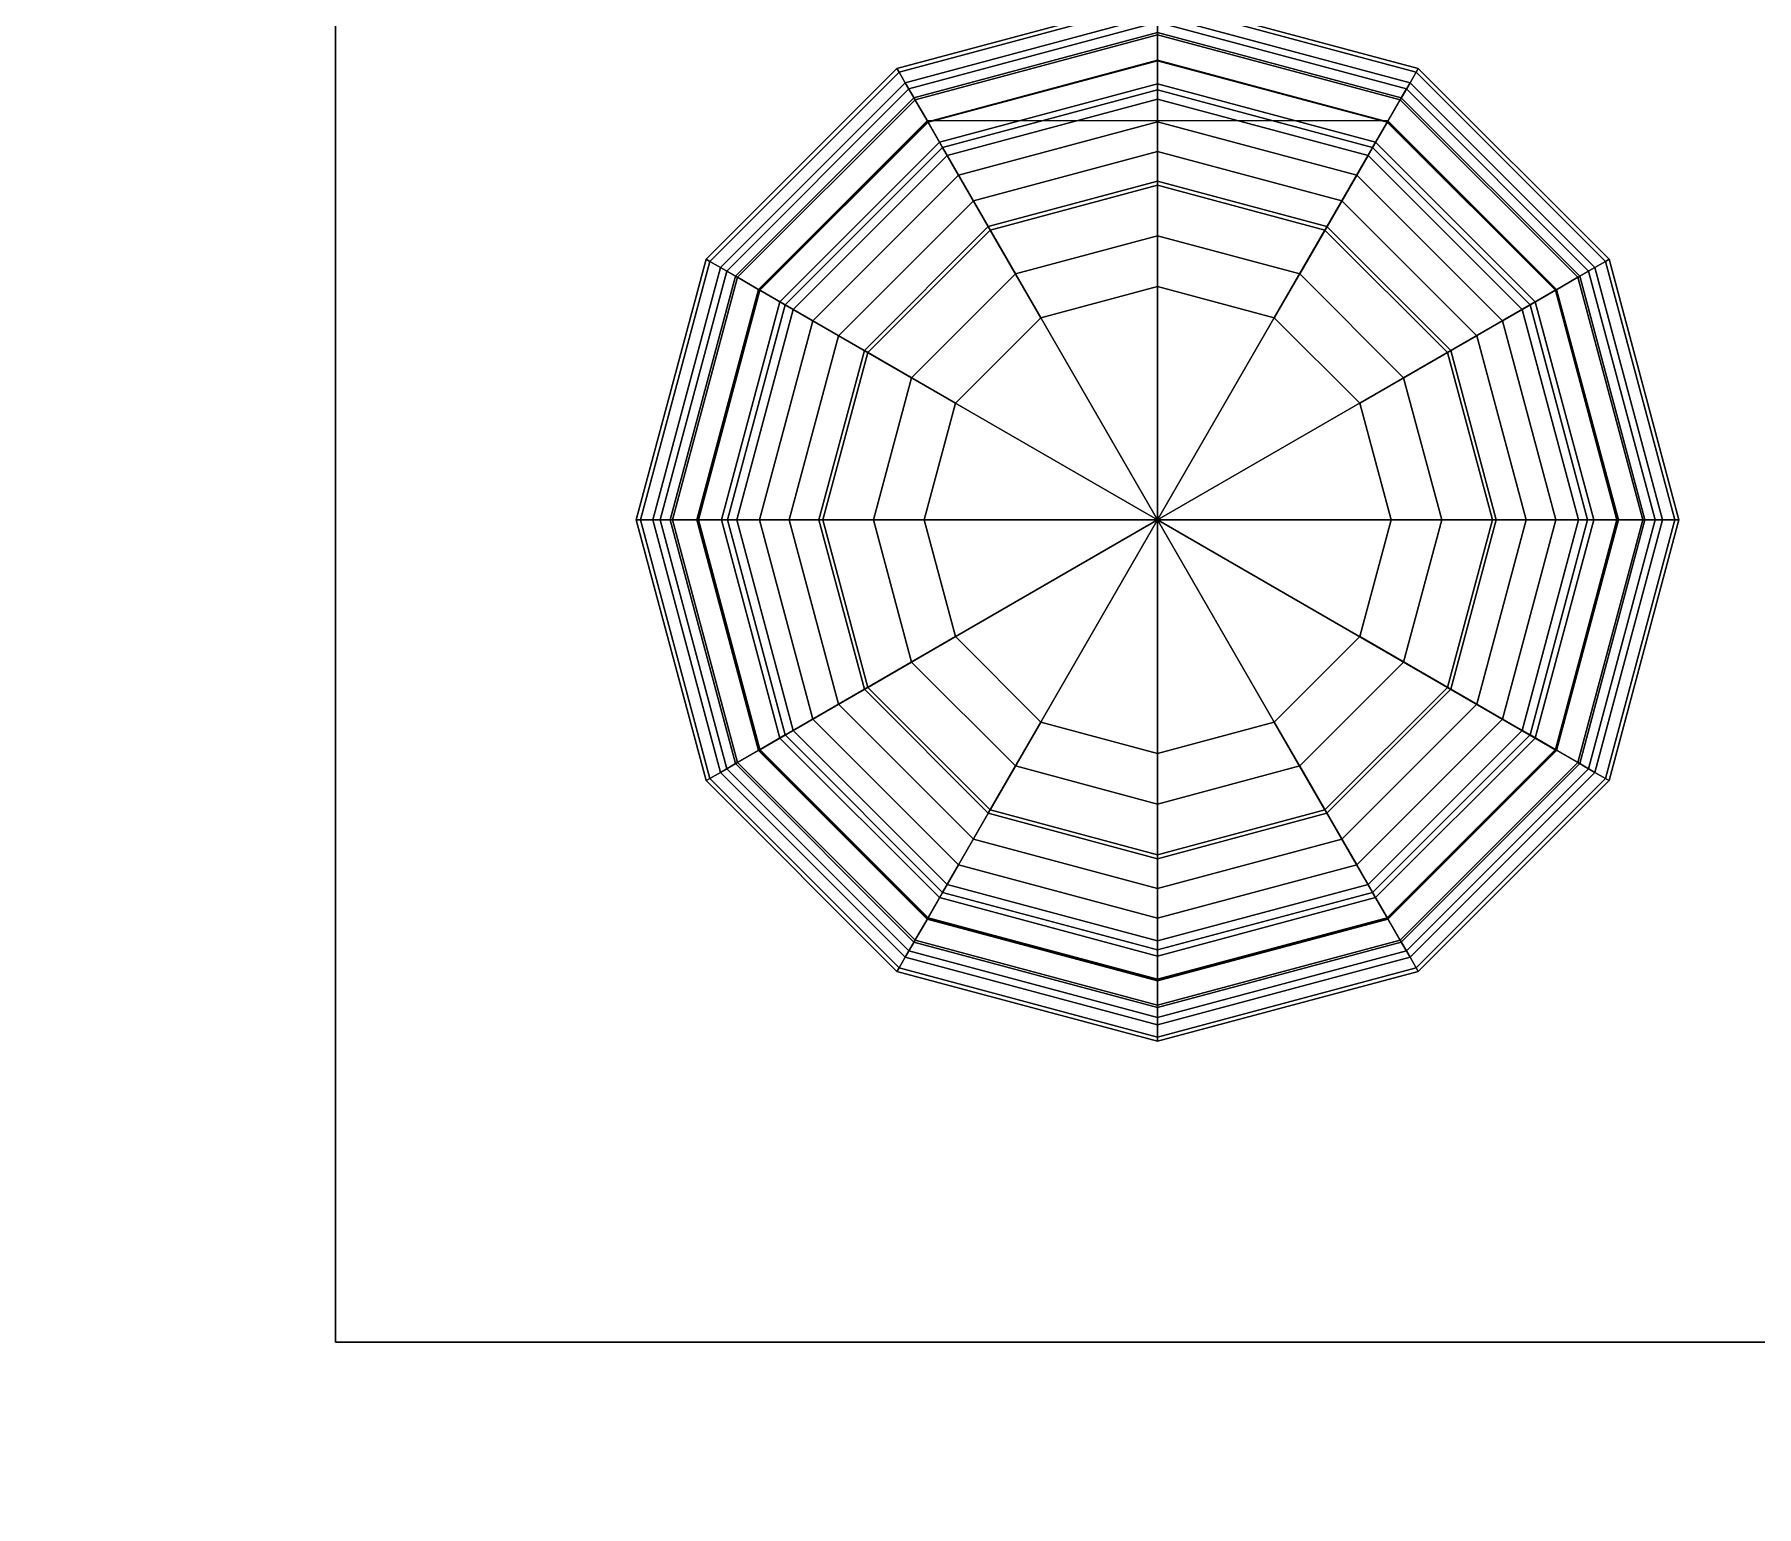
# Model space of a CAD drawing. Extents: x -1 to 1486, y -632 to 1.
# Drawn here: x 1270.5 to 1322.8, y -631.3 to -586.6 of the extents above; entities that cross this region are included whole.
import ezdxf

# ---------------------------------------------------------------- set-up
doc = ezdxf.new("R2010")
doc.units = 0
doc.layers.add('PQ_200_2D', color=1, linetype='Continuous')
doc.layers.add('PQ_204_3D', color=7, linetype='Continuous')

msp = doc.modelspace()

# ---------------------------------------------------------------- linework, layer by layer
at = {"layer": 'PQ_200_2D'}
msp.add_lwpolyline([(1388.068, -564), (1339.854, -564), (1321.486, -566.747), (1316.804, -571.429), (1316.804, -576.346), (1363.629, -576.346), (1363.629, -626.346), (1279.629, -626.346), (1279.629, -576.346), (1292.455, -576.346), (1292.455, -571.429), (1287.773, -566.747), (1279.694, -565.257), (1271.325, -564.351), (1255, -564), (1255, -626.346), (1252, -626.346), (1252, -631.346), (1178, -631.346)], dxfattribs=at)
at = {"layer": 'PQ_204_3D', "extrusion": (1, -6.12323e-17, -1.83697e-16)}
for p, q in [((1304.629, -615.358, 219.859), (1304.629, -601.346, 219.859)), ((1304.629, -613.453, 293.069), (1304.629, -608.443, 293.069)), ((1304.629, -608.443, 293.069), (1304.629, -608.443, 288.877)), ((1304.629, -608.443, 288.877), (1304.629, -611.525, 288.877)), ((1304.629, -611.645, 240.742), (1304.629, -609.984, 240.742)), ((1304.629, -609.984, 240.742), (1304.629, -612.553, 239.861)), ((1304.629, -612.553, 235.068), (1304.629, -609.984, 234.187)), ((1304.629, -609.984, 234.187), (1304.629, -614.143, 234.187)), ((1304.629, -611.525, 288.877), (1304.629, -614.607, 287.82)), ((1304.629, -614.607, 282.068), (1304.629, -611.645, 281.011)), ((1304.629, -611.645, 281.011), (1304.629, -611.645, 240.742)), ((1304.629, -612.553, 239.861), (1304.629, -612.553, 235.068)), ((1304.629, -614.143, 229.516), (1304.629, -615.358, 229.516)), ((1304.629, -614.607, 287.82), (1304.629, -614.607, 282.068)), ((1304.629, -615.358, 229.516), (1304.629, -615.358, 219.859)), ((1304.629, -617.199, 311.248), (1304.629, -617.199, 296.815))]:
    msp.add_line(p, q, dxfattribs=at)
for centre, radius, start in [((-613.453, 296.815, 1304.629), 3.746, 180), ((-614.143, 231.851, 1304.629), 2.335, 90)]:
    msp.add_arc(centre, radius, start, 270, dxfattribs=at)
at = {"layer": 'PQ_204_3D'}
for points in [[(1296.766, -587.727, 295.846), (1296.703, -587.616, 296.815), (1304.629, -585.492, 296.815), (1304.629, -585.62, 295.846)], [(1304.629, -585.62, 295.846), (1304.629, -585.492, 296.815), (1312.556, -587.616, 296.815), (1312.492, -587.727, 295.846)], [(1296.954, -588.051, 294.942), (1296.766, -587.727, 295.846), (1304.629, -585.62, 295.846), (1304.629, -585.994, 294.942)], [(1297.251, -588.566, 294.166), (1296.954, -588.051, 294.942), (1304.629, -585.994, 294.942), (1304.629, -586.589, 294.166)], [(1304.629, -585.994, 294.942), (1304.629, -585.62, 295.846), (1312.492, -587.727, 295.846), (1312.305, -588.051, 294.942)], [(1304.629, -586.589, 294.166), (1304.629, -585.994, 294.942), (1312.305, -588.051, 294.942), (1312.007, -588.566, 294.166)], [(1297.219, -588.511, 230.684), (1297.063, -588.24, 231.851), (1304.629, -586.212, 231.851), (1304.629, -586.525, 230.684)], [(1297.063, -588.24, 231.851), (1297.219, -588.511, 233.019), (1304.629, -586.525, 233.019), (1304.629, -586.212, 231.851)], [(1297.647, -589.251, 229.829), (1297.219, -588.511, 230.684), (1304.629, -586.525, 230.684), (1304.629, -587.38, 229.829)], [(1297.219, -588.511, 233.019), (1297.647, -589.251, 233.874), (1304.629, -587.38, 233.874), (1304.629, -586.525, 233.019)], [(1304.629, -586.525, 230.684), (1304.629, -586.212, 231.851), (1312.196, -588.24, 231.851), (1312.039, -588.511, 230.684)], [(1304.629, -586.212, 231.851), (1304.629, -586.525, 233.019), (1312.039, -588.511, 233.019), (1312.196, -588.24, 231.851)], [(1304.629, -587.38, 229.829), (1304.629, -586.525, 230.684), (1312.039, -588.511, 230.684), (1311.612, -589.251, 229.829)], [(1304.629, -586.525, 233.019), (1304.629, -587.38, 233.874), (1311.612, -589.251, 233.874), (1312.039, -588.511, 233.019)], [(1297.639, -589.238, 293.571), (1297.251, -588.566, 294.166), (1304.629, -586.589, 294.166), (1304.629, -587.365, 293.571)], [(1304.629, -587.365, 293.571), (1304.629, -586.589, 294.166), (1312.007, -588.566, 294.166), (1311.619, -589.238, 293.571)], [(1298.091, -590.021, 293.197), (1297.639, -589.238, 293.571), (1304.629, -587.365, 293.571), (1304.629, -588.269, 293.197)], [(1298.23, -590.262, 229.516), (1297.647, -589.251, 229.829), (1304.629, -587.38, 229.829), (1304.629, -588.548, 229.516)], [(1297.647, -589.251, 233.874), (1298.23, -590.262, 234.187), (1304.629, -588.548, 234.187), (1304.629, -587.38, 233.874)], [(1304.629, -588.269, 293.197), (1304.629, -587.365, 293.571), (1311.619, -589.238, 293.571), (1311.168, -590.021, 293.197)], [(1304.629, -588.548, 229.516), (1304.629, -587.38, 229.829), (1311.612, -589.251, 229.829), (1311.028, -590.262, 229.516)], [(1304.629, -587.38, 233.874), (1304.629, -588.548, 234.187), (1311.028, -590.262, 234.187), (1311.612, -589.251, 233.874)], [(1291.01, -593.483, 295.846), (1290.9, -593.419, 296.815), (1296.703, -587.616, 296.815), (1296.766, -587.727, 295.846)], [(1291.334, -593.67, 294.942), (1291.01, -593.483, 295.846), (1296.766, -587.727, 295.846), (1296.954, -588.051, 294.942)], [(1291.85, -593.967, 294.166), (1291.334, -593.67, 294.942), (1296.954, -588.051, 294.942), (1297.251, -588.566, 294.166)], [(1312.007, -588.566, 294.166), (1312.305, -588.051, 294.942), (1317.924, -593.67, 294.942), (1317.409, -593.967, 294.166)], [(1312.305, -588.051, 294.942), (1312.492, -587.727, 295.846), (1318.248, -593.483, 295.846), (1317.924, -593.67, 294.942)], [(1312.492, -587.727, 295.846), (1312.556, -587.616, 296.815), (1318.359, -593.419, 296.815), (1318.248, -593.483, 295.846)], [(1291.795, -593.935, 230.684), (1291.524, -593.779, 231.851), (1297.063, -588.24, 231.851), (1297.219, -588.511, 230.684)], [(1291.524, -593.779, 231.851), (1291.795, -593.935, 233.019), (1297.219, -588.511, 233.019), (1297.063, -588.24, 231.851)], [(1292.535, -594.363, 229.829), (1291.795, -593.935, 230.684), (1297.219, -588.511, 230.684), (1297.647, -589.251, 229.829)], [(1291.795, -593.935, 233.019), (1292.535, -594.363, 233.874), (1297.647, -589.251, 233.874), (1297.219, -588.511, 233.019)], [(1292.522, -594.355, 293.571), (1291.85, -593.967, 294.166), (1297.251, -588.566, 294.166), (1297.639, -589.238, 293.571)], [(1297.623, -589.211, 229.516), (1298.23, -590.262, 229.516), (1304.629, -588.548, 229.516), (1304.629, -589.202, 229.516)], [(1298.576, -590.86, 293.069), (1298.091, -590.021, 293.197), (1304.629, -588.269, 293.197), (1304.629, -589.238, 293.069)], [(1298.23, -590.262, 234.187), (1300.31, -593.864, 234.187), (1304.629, -592.707, 234.187), (1304.629, -588.548, 234.187)], [(1304.629, -589.238, 293.069), (1304.629, -588.269, 293.197), (1311.168, -590.021, 293.197), (1310.683, -590.86, 293.069)], [(1304.629, -589.202, 229.516), (1304.629, -588.548, 229.516), (1311.028, -590.262, 229.516), (1311.635, -589.211, 229.516)], [(1304.629, -588.548, 234.187), (1304.629, -592.707, 234.187), (1308.949, -593.864, 234.187), (1311.028, -590.262, 234.187)], [(1311.612, -589.251, 229.829), (1312.039, -588.511, 230.684), (1317.464, -593.935, 230.684), (1316.724, -594.363, 229.829)], [(1312.039, -588.511, 233.019), (1311.612, -589.251, 233.874), (1316.724, -594.363, 233.874), (1317.464, -593.935, 233.019)], [(1311.619, -589.238, 293.571), (1312.007, -588.566, 294.166), (1317.409, -593.967, 294.166), (1316.737, -594.355, 293.571)], [(1312.039, -588.511, 230.684), (1312.196, -588.24, 231.851), (1317.735, -593.779, 231.851), (1317.464, -593.935, 230.684)], [(1312.196, -588.24, 231.851), (1312.039, -588.511, 233.019), (1317.464, -593.935, 233.019), (1317.735, -593.779, 231.851)], [(1304.629, -601.346, 219.859), (1292.494, -594.339, 219.859), (1297.623, -589.211, 219.859), (1304.629, -601.346, 219.859)], [(1292.494, -594.339, 229.516), (1293.546, -594.947, 229.516), (1298.23, -590.262, 229.516), (1297.623, -589.211, 229.516)], [(1293.304, -594.807, 293.197), (1292.522, -594.355, 293.571), (1297.639, -589.238, 293.571), (1298.091, -590.021, 293.197)], [(1293.546, -594.947, 229.516), (1292.535, -594.363, 229.829), (1297.647, -589.251, 229.829), (1298.23, -590.262, 229.516)], [(1292.535, -594.363, 233.874), (1293.546, -594.947, 234.187), (1298.23, -590.262, 234.187), (1297.647, -589.251, 233.874)], [(1304.629, -601.346, 219.859), (1297.623, -589.211, 219.859), (1304.629, -589.202, 219.859), (1304.629, -601.346, 219.859)], [(1297.623, -589.211, 219.859), (1297.623, -589.211, 229.516), (1304.629, -589.202, 229.516), (1304.629, -589.202, 219.859)], [(1301.08, -595.199, 293.069), (1298.576, -590.86, 293.069), (1304.629, -589.238, 293.069), (1304.629, -594.248, 293.069)], [(1304.629, -601.346, 219.859), (1304.629, -589.202, 219.859), (1311.635, -589.211, 219.859), (1304.629, -601.346, 219.859)], [(1304.629, -589.202, 219.859), (1304.629, -589.202, 229.516), (1311.635, -589.211, 229.516), (1311.635, -589.211, 219.859)], [(1304.629, -601.346, 219.859), (1311.635, -589.211, 219.859), (1316.764, -594.339, 219.859), (1304.629, -601.346, 219.859)], [(1304.629, -594.248, 293.069), (1304.629, -589.238, 293.069), (1310.683, -590.86, 293.069), (1308.178, -595.199, 293.069)], [(1311.635, -589.211, 229.516), (1311.028, -590.262, 229.516), (1315.712, -594.947, 229.516), (1316.764, -594.339, 229.516)], [(1311.028, -590.262, 229.516), (1311.612, -589.251, 229.829), (1316.724, -594.363, 229.829), (1315.712, -594.947, 229.516)], [(1311.612, -589.251, 233.874), (1311.028, -590.262, 234.187), (1315.712, -594.947, 234.187), (1316.724, -594.363, 233.874)], [(1311.168, -590.021, 293.197), (1311.619, -589.238, 293.571), (1316.737, -594.355, 293.571), (1315.954, -594.807, 293.197)], [(1294.144, -595.292, 293.069), (1293.304, -594.807, 293.197), (1298.091, -590.021, 293.197), (1298.576, -590.86, 293.069)], [(1310.683, -590.86, 293.069), (1311.168, -590.021, 293.197), (1315.954, -594.807, 293.197), (1315.115, -595.292, 293.069)], [(1293.546, -594.947, 234.187), (1297.148, -597.026, 234.187), (1300.31, -593.864, 234.187), (1298.23, -590.262, 234.187)], [(1311.028, -590.262, 234.187), (1308.949, -593.864, 234.187), (1312.111, -597.026, 234.187), (1315.712, -594.947, 234.187)], [(1298.482, -597.797, 293.069), (1294.144, -595.292, 293.069), (1298.576, -590.86, 293.069), (1301.08, -595.199, 293.069)], [(1300.31, -593.864, 240.742), (1299.48, -592.426, 240.742), (1304.629, -591.047, 240.742), (1304.629, -592.707, 240.742)], [(1299.539, -592.53, 288.877), (1301.08, -595.199, 288.877), (1304.629, -594.248, 288.877), (1304.629, -591.166, 288.877)], [(1304.629, -592.707, 240.742), (1304.629, -591.047, 240.742), (1309.779, -592.426, 240.742), (1308.949, -593.864, 240.742)], [(1304.629, -591.166, 288.877), (1304.629, -594.248, 288.877), (1308.178, -595.199, 288.877), (1309.719, -592.53, 288.877)], [(1308.178, -595.199, 293.069), (1310.683, -590.86, 293.069), (1315.115, -595.292, 293.069), (1310.776, -597.797, 293.069)], [(1297.148, -597.026, 240.742), (1295.71, -596.196, 240.742), (1299.48, -592.426, 240.742), (1300.31, -593.864, 240.742)], [(1295.813, -596.256, 288.877), (1298.482, -597.797, 288.877), (1301.08, -595.199, 288.877), (1299.539, -592.53, 288.877)], [(1309.719, -592.53, 288.877), (1308.178, -595.199, 288.877), (1310.776, -597.797, 288.877), (1313.445, -596.256, 288.877)], [(1308.949, -593.864, 240.742), (1309.779, -592.426, 240.742), (1313.548, -596.196, 240.742), (1312.111, -597.026, 240.742)], [(1288.904, -601.346, 295.846), (1288.776, -601.346, 296.815), (1290.9, -593.419, 296.815), (1291.01, -593.483, 295.846)], [(1289.278, -601.346, 294.942), (1288.904, -601.346, 295.846), (1291.01, -593.483, 295.846), (1291.334, -593.67, 294.942)], [(1289.873, -601.346, 294.166), (1289.278, -601.346, 294.942), (1291.334, -593.67, 294.942), (1291.85, -593.967, 294.166)], [(1289.809, -601.346, 230.684), (1289.496, -601.346, 231.851), (1291.524, -593.779, 231.851), (1291.795, -593.935, 230.684)], [(1289.496, -601.346, 231.851), (1289.809, -601.346, 233.019), (1291.795, -593.935, 233.019), (1291.524, -593.779, 231.851)], [(1317.409, -593.967, 294.166), (1317.924, -593.67, 294.942), (1319.981, -601.346, 294.942), (1319.386, -601.346, 294.166)], [(1317.464, -593.935, 230.684), (1317.735, -593.779, 231.851), (1319.762, -601.346, 231.851), (1319.45, -601.346, 230.684)], [(1317.735, -593.779, 231.851), (1317.464, -593.935, 233.019), (1319.45, -601.346, 233.019), (1319.762, -601.346, 231.851)], [(1317.924, -593.67, 294.942), (1318.248, -593.483, 295.846), (1320.355, -601.346, 295.846), (1319.981, -601.346, 294.942)], [(1318.248, -593.483, 295.846), (1318.359, -593.419, 296.815), (1320.483, -601.346, 296.815), (1320.355, -601.346, 295.846)], [(1290.664, -601.346, 229.829), (1289.809, -601.346, 230.684), (1291.795, -593.935, 230.684), (1292.535, -594.363, 229.829)], [(1289.809, -601.346, 233.019), (1290.664, -601.346, 233.874), (1292.535, -594.363, 233.874), (1291.795, -593.935, 233.019)], [(1290.649, -601.346, 293.571), (1289.873, -601.346, 294.166), (1291.85, -593.967, 294.166), (1292.522, -594.355, 293.571)], [(1304.629, -601.346, 219.859), (1290.617, -601.346, 219.859), (1292.494, -594.339, 219.859), (1304.629, -601.346, 219.859)], [(1290.617, -601.346, 229.516), (1291.832, -601.346, 229.516), (1293.546, -594.947, 229.516), (1292.494, -594.339, 229.516)], [(1291.552, -601.346, 293.197), (1290.649, -601.346, 293.571), (1292.522, -594.355, 293.571), (1293.304, -594.807, 293.197)], [(1291.832, -601.346, 229.516), (1290.664, -601.346, 229.829), (1292.535, -594.363, 229.829), (1293.546, -594.947, 229.516)], [(1290.664, -601.346, 233.874), (1291.832, -601.346, 234.187), (1293.546, -594.947, 234.187), (1292.535, -594.363, 233.874)], [(1304.629, -601.346, 219.859), (1316.764, -594.339, 219.859), (1318.641, -601.346, 219.859), (1304.629, -601.346, 219.859)], [(1316.764, -594.339, 229.516), (1315.712, -594.947, 229.516), (1317.427, -601.346, 229.516), (1318.641, -601.346, 229.516)], [(1315.712, -594.947, 229.516), (1316.724, -594.363, 229.829), (1318.595, -601.346, 229.829), (1317.427, -601.346, 229.516)], [(1316.724, -594.363, 233.874), (1315.712, -594.947, 234.187), (1317.427, -601.346, 234.187), (1318.595, -601.346, 233.874)], [(1315.954, -594.807, 293.197), (1316.737, -594.355, 293.571), (1318.61, -601.346, 293.571), (1317.706, -601.346, 293.197)], [(1316.724, -594.363, 229.829), (1317.464, -593.935, 230.684), (1319.45, -601.346, 230.684), (1318.595, -601.346, 229.829)], [(1317.464, -593.935, 233.019), (1316.724, -594.363, 233.874), (1318.595, -601.346, 233.874), (1319.45, -601.346, 233.019)], [(1316.737, -594.355, 293.571), (1317.409, -593.967, 294.166), (1319.386, -601.346, 294.166), (1318.61, -601.346, 293.571)], [(1294.33, -601.346, 281.011), (1291.368, -601.346, 282.068), (1293.144, -594.715, 282.068), (1295.71, -596.196, 281.011)], [(1291.368, -601.346, 282.068), (1291.368, -601.346, 287.82), (1293.144, -594.715, 287.82), (1293.144, -594.715, 282.068)], [(1291.368, -601.346, 287.82), (1294.45, -601.346, 288.877), (1295.813, -596.256, 288.877), (1293.144, -594.715, 287.82)], [(1292.522, -601.346, 293.069), (1291.552, -601.346, 293.197), (1293.304, -594.807, 293.197), (1294.144, -595.292, 293.069)], [(1316.114, -594.715, 287.82), (1313.445, -596.256, 288.877), (1314.809, -601.346, 288.877), (1317.891, -601.346, 287.82)], [(1313.548, -596.196, 281.011), (1316.114, -594.715, 282.068), (1317.891, -601.346, 282.068), (1314.928, -601.346, 281.011)], [(1315.115, -595.292, 293.069), (1315.954, -594.807, 293.197), (1317.706, -601.346, 293.197), (1316.737, -601.346, 293.069)], [(1316.114, -594.715, 282.068), (1316.114, -594.715, 287.82), (1317.891, -601.346, 287.82), (1317.891, -601.346, 282.068)], [(1291.832, -601.346, 234.187), (1295.99, -601.346, 234.187), (1297.148, -597.026, 234.187), (1293.546, -594.947, 234.187)], [(1297.531, -601.346, 293.069), (1292.522, -601.346, 293.069), (1294.144, -595.292, 293.069), (1298.482, -597.797, 293.069)], [(1310.776, -597.797, 293.069), (1315.115, -595.292, 293.069), (1316.737, -601.346, 293.069), (1311.727, -601.346, 293.069)], [(1315.712, -594.947, 234.187), (1312.111, -597.026, 234.187), (1313.268, -601.346, 234.187), (1317.427, -601.346, 234.187)], [(1295.99, -601.346, 234.187), (1293.422, -601.346, 235.068), (1294.924, -595.742, 235.068), (1297.148, -597.026, 234.187)], [(1293.422, -601.346, 235.068), (1293.422, -601.346, 239.861), (1294.924, -595.742, 239.861), (1294.924, -595.742, 235.068)], [(1293.422, -601.346, 239.861), (1295.99, -601.346, 240.742), (1297.148, -597.026, 240.742), (1294.924, -595.742, 239.861)], [(1312.111, -597.026, 234.187), (1314.335, -595.742, 235.068), (1315.836, -601.346, 235.068), (1313.268, -601.346, 234.187)], [(1314.335, -595.742, 239.861), (1312.111, -597.026, 240.742), (1313.268, -601.346, 240.742), (1315.836, -601.346, 239.861)], [(1314.335, -595.742, 235.068), (1314.335, -595.742, 239.861), (1315.836, -601.346, 239.861), (1315.836, -601.346, 235.068)], [(1295.99, -601.346, 240.742), (1294.33, -601.346, 240.742), (1295.71, -596.196, 240.742), (1297.148, -597.026, 240.742)], [(1294.45, -601.346, 288.877), (1297.531, -601.346, 288.877), (1298.482, -597.797, 288.877), (1295.813, -596.256, 288.877)], [(1313.445, -596.256, 288.877), (1310.776, -597.797, 288.877), (1311.727, -601.346, 288.877), (1314.809, -601.346, 288.877)], [(1312.111, -597.026, 240.742), (1313.548, -596.196, 240.742), (1314.928, -601.346, 240.742), (1313.268, -601.346, 240.742)], [(1291.01, -609.208, 295.846), (1290.9, -609.272, 296.815), (1288.776, -601.346, 296.815), (1288.904, -601.346, 295.846)], [(1291.334, -609.021, 294.942), (1291.01, -609.208, 295.846), (1288.904, -601.346, 295.846), (1289.278, -601.346, 294.942)], [(1291.85, -608.724, 294.166), (1291.334, -609.021, 294.942), (1289.278, -601.346, 294.942), (1289.873, -601.346, 294.166)], [(1291.795, -608.756, 230.684), (1291.524, -608.912, 231.851), (1289.496, -601.346, 231.851), (1289.809, -601.346, 230.684)], [(1291.524, -608.912, 231.851), (1291.795, -608.756, 233.019), (1289.809, -601.346, 233.019), (1289.496, -601.346, 231.851)], [(1292.535, -608.328, 229.829), (1291.795, -608.756, 230.684), (1289.809, -601.346, 230.684), (1290.664, -601.346, 229.829)], [(1291.795, -608.756, 233.019), (1292.535, -608.328, 233.874), (1290.664, -601.346, 233.874), (1289.809, -601.346, 233.019)], [(1292.522, -608.336, 293.571), (1291.85, -608.724, 294.166), (1289.873, -601.346, 294.166), (1290.649, -601.346, 293.571)], [(1304.629, -601.346, 219.859), (1292.494, -608.352, 219.859), (1290.617, -601.346, 219.859), (1304.629, -601.346, 219.859)], [(1292.494, -608.352, 229.516), (1293.546, -607.744, 229.516), (1291.832, -601.346, 229.516), (1290.617, -601.346, 229.516)], [(1293.304, -607.884, 293.197), (1292.522, -608.336, 293.571), (1290.649, -601.346, 293.571), (1291.552, -601.346, 293.197)], [(1293.546, -607.744, 229.516), (1292.535, -608.328, 229.829), (1290.664, -601.346, 229.829), (1291.832, -601.346, 229.516)], [(1292.535, -608.328, 233.874), (1293.546, -607.744, 234.187), (1291.832, -601.346, 234.187), (1290.664, -601.346, 233.874)], [(1295.71, -606.495, 281.011), (1293.144, -607.976, 282.068), (1291.368, -601.346, 282.068), (1294.33, -601.346, 281.011)], [(1293.144, -607.976, 282.068), (1293.144, -607.976, 287.82), (1291.368, -601.346, 287.82), (1291.368, -601.346, 282.068)], [(1293.144, -607.976, 287.82), (1295.813, -606.435, 288.877), (1294.45, -601.346, 288.877), (1291.368, -601.346, 287.82)], [(1294.144, -607.399, 293.069), (1293.304, -607.884, 293.197), (1291.552, -601.346, 293.197), (1292.522, -601.346, 293.069)], [(1293.546, -607.744, 234.187), (1297.148, -605.665, 234.187), (1295.99, -601.346, 234.187), (1291.832, -601.346, 234.187)], [(1304.629, -601.346, 219.859), (1297.623, -613.48, 219.859), (1292.494, -608.352, 219.859), (1304.629, -601.346, 219.859)], [(1298.482, -604.894, 293.069), (1294.144, -607.399, 293.069), (1292.522, -601.346, 293.069), (1297.531, -601.346, 293.069)], [(1297.148, -605.665, 234.187), (1294.924, -606.949, 235.068), (1293.422, -601.346, 235.068), (1295.99, -601.346, 234.187)], [(1294.924, -606.949, 235.068), (1294.924, -606.949, 239.861), (1293.422, -601.346, 239.861), (1293.422, -601.346, 235.068)], [(1294.924, -606.949, 239.861), (1297.148, -605.665, 240.742), (1295.99, -601.346, 240.742), (1293.422, -601.346, 239.861)], [(1297.148, -605.665, 240.742), (1295.71, -606.495, 240.742), (1294.33, -601.346, 240.742), (1295.99, -601.346, 240.742)], [(1295.813, -606.435, 288.877), (1298.482, -604.894, 288.877), (1297.531, -601.346, 288.877), (1294.45, -601.346, 288.877)], [(1304.629, -601.346, 219.859), (1304.629, -615.358, 219.859), (1297.623, -613.48, 219.859), (1304.629, -601.346, 219.859)], [(1304.629, -601.346, 219.859), (1318.641, -601.346, 219.859), (1316.764, -608.352, 219.859), (1304.629, -601.346, 219.859)], [(1304.629, -601.346, 219.859), (1316.764, -608.352, 219.859), (1311.635, -613.48, 219.859), (1304.629, -601.346, 219.859)], [(1304.629, -601.346, 219.859), (1311.635, -613.48, 219.859), (1304.629, -615.358, 219.859), (1304.629, -601.346, 219.859)], [(1314.809, -601.346, 288.877), (1311.727, -601.346, 288.877), (1310.776, -604.894, 288.877), (1313.445, -606.435, 288.877)], [(1311.727, -601.346, 293.069), (1316.737, -601.346, 293.069), (1315.115, -607.399, 293.069), (1310.776, -604.894, 293.069)], [(1317.427, -601.346, 234.187), (1313.268, -601.346, 234.187), (1312.111, -605.665, 234.187), (1315.712, -607.744, 234.187)], [(1313.268, -601.346, 234.187), (1315.836, -601.346, 235.068), (1314.335, -606.949, 235.068), (1312.111, -605.665, 234.187)], [(1315.836, -601.346, 239.861), (1313.268, -601.346, 240.742), (1312.111, -605.665, 240.742), (1314.335, -606.949, 239.861)], [(1313.268, -601.346, 240.742), (1314.928, -601.346, 240.742), (1313.548, -606.495, 240.742), (1312.111, -605.665, 240.742)], [(1317.891, -601.346, 287.82), (1314.809, -601.346, 288.877), (1313.445, -606.435, 288.877), (1316.114, -607.976, 287.82)], [(1314.928, -601.346, 281.011), (1317.891, -601.346, 282.068), (1316.114, -607.976, 282.068), (1313.548, -606.495, 281.011)], [(1315.836, -601.346, 235.068), (1315.836, -601.346, 239.861), (1314.335, -606.949, 239.861), (1314.335, -606.949, 235.068)], [(1316.737, -601.346, 293.069), (1317.706, -601.346, 293.197), (1315.954, -607.884, 293.197), (1315.115, -607.399, 293.069)], [(1318.641, -601.346, 229.516), (1317.427, -601.346, 229.516), (1315.712, -607.744, 229.516), (1316.764, -608.352, 229.516)], [(1317.427, -601.346, 229.516), (1318.595, -601.346, 229.829), (1316.724, -608.328, 229.829), (1315.712, -607.744, 229.516)], [(1318.595, -601.346, 233.874), (1317.427, -601.346, 234.187), (1315.712, -607.744, 234.187), (1316.724, -608.328, 233.874)], [(1317.706, -601.346, 293.197), (1318.61, -601.346, 293.571), (1316.737, -608.336, 293.571), (1315.954, -607.884, 293.197)], [(1317.891, -601.346, 282.068), (1317.891, -601.346, 287.82), (1316.114, -607.976, 287.82), (1316.114, -607.976, 282.068)], [(1318.595, -601.346, 229.829), (1319.45, -601.346, 230.684), (1317.464, -608.756, 230.684), (1316.724, -608.328, 229.829)], [(1319.45, -601.346, 233.019), (1318.595, -601.346, 233.874), (1316.724, -608.328, 233.874), (1317.464, -608.756, 233.019)], [(1318.61, -601.346, 293.571), (1319.386, -601.346, 294.166), (1317.409, -608.724, 294.166), (1316.737, -608.336, 293.571)], [(1319.386, -601.346, 294.166), (1319.981, -601.346, 294.942), (1317.924, -609.021, 294.942), (1317.409, -608.724, 294.166)], [(1319.45, -601.346, 230.684), (1319.762, -601.346, 231.851), (1317.735, -608.912, 231.851), (1317.464, -608.756, 230.684)], [(1319.762, -601.346, 231.851), (1319.45, -601.346, 233.019), (1317.464, -608.756, 233.019), (1317.735, -608.912, 231.851)], [(1319.981, -601.346, 294.942), (1320.355, -601.346, 295.846), (1318.248, -609.208, 295.846), (1317.924, -609.021, 294.942)], [(1320.355, -601.346, 295.846), (1320.483, -601.346, 296.815), (1318.359, -609.272, 296.815), (1318.248, -609.208, 295.846)], [(1301.08, -607.492, 293.069), (1298.576, -611.831, 293.069), (1294.144, -607.399, 293.069), (1298.482, -604.894, 293.069)], [(1299.539, -610.161, 288.877), (1301.08, -607.492, 288.877), (1298.482, -604.894, 288.877), (1295.813, -606.435, 288.877)], [(1313.445, -606.435, 288.877), (1310.776, -604.894, 288.877), (1308.178, -607.492, 288.877), (1309.719, -610.161, 288.877)], [(1310.776, -604.894, 293.069), (1315.115, -607.399, 293.069), (1310.683, -611.831, 293.069), (1308.178, -607.492, 293.069)], [(1298.23, -612.429, 234.187), (1300.31, -608.827, 234.187), (1297.148, -605.665, 234.187), (1293.546, -607.744, 234.187)], [(1300.31, -608.827, 240.742), (1299.48, -610.265, 240.742), (1295.71, -606.495, 240.742), (1297.148, -605.665, 240.742)], [(1315.712, -607.744, 234.187), (1312.111, -605.665, 234.187), (1308.949, -608.827, 234.187), (1311.028, -612.429, 234.187)], [(1312.111, -605.665, 240.742), (1313.548, -606.495, 240.742), (1309.779, -610.265, 240.742), (1308.949, -608.827, 240.742)], [(1298.576, -611.831, 293.069), (1298.091, -612.671, 293.197), (1293.304, -607.884, 293.197), (1294.144, -607.399, 293.069)], [(1304.629, -608.443, 293.069), (1304.629, -613.453, 293.069), (1298.576, -611.831, 293.069), (1301.08, -607.492, 293.069)], [(1304.629, -611.525, 288.877), (1304.629, -608.443, 288.877), (1301.08, -607.492, 288.877), (1299.539, -610.161, 288.877)], [(1309.719, -610.161, 288.877), (1308.178, -607.492, 288.877), (1304.629, -608.443, 288.877), (1304.629, -611.525, 288.877)], [(1308.178, -607.492, 293.069), (1310.683, -611.831, 293.069), (1304.629, -613.453, 293.069), (1304.629, -608.443, 293.069)], [(1315.115, -607.399, 293.069), (1315.954, -607.884, 293.197), (1311.168, -612.671, 293.197), (1310.683, -611.831, 293.069)], [(1297.623, -613.48, 229.516), (1298.23, -612.429, 229.516), (1293.546, -607.744, 229.516), (1292.494, -608.352, 229.516)], [(1298.091, -612.671, 293.197), (1297.639, -613.453, 293.571), (1292.522, -608.336, 293.571), (1293.304, -607.884, 293.197)], [(1298.23, -612.429, 229.516), (1297.647, -613.44, 229.829), (1292.535, -608.328, 229.829), (1293.546, -607.744, 229.516)], [(1297.647, -613.44, 233.874), (1298.23, -612.429, 234.187), (1293.546, -607.744, 234.187), (1292.535, -608.328, 233.874)], [(1316.764, -608.352, 229.516), (1315.712, -607.744, 229.516), (1311.028, -612.429, 229.516), (1311.635, -613.48, 229.516)], [(1315.712, -607.744, 229.516), (1316.724, -608.328, 229.829), (1311.612, -613.44, 229.829), (1311.028, -612.429, 229.516)], [(1316.724, -608.328, 233.874), (1315.712, -607.744, 234.187), (1311.028, -612.429, 234.187), (1311.612, -613.44, 233.874)], [(1315.954, -607.884, 293.197), (1316.737, -608.336, 293.571), (1311.619, -613.453, 293.571), (1311.168, -612.671, 293.197)], [(1297.647, -613.44, 229.829), (1297.219, -614.18, 230.684), (1291.795, -608.756, 230.684), (1292.535, -608.328, 229.829)], [(1297.219, -614.18, 233.019), (1297.647, -613.44, 233.874), (1292.535, -608.328, 233.874), (1291.795, -608.756, 233.019)], [(1297.639, -613.453, 293.571), (1297.251, -614.125, 294.166), (1291.85, -608.724, 294.166), (1292.522, -608.336, 293.571)], [(1316.724, -608.328, 229.829), (1317.464, -608.756, 230.684), (1312.039, -614.18, 230.684), (1311.612, -613.44, 229.829)], [(1317.464, -608.756, 233.019), (1316.724, -608.328, 233.874), (1311.612, -613.44, 233.874), (1312.039, -614.18, 233.019)], [(1316.737, -608.336, 293.571), (1317.409, -608.724, 294.166), (1312.007, -614.125, 294.166), (1311.619, -613.453, 293.571)], [(1296.954, -614.64, 294.942), (1296.766, -614.964, 295.846), (1291.01, -609.208, 295.846), (1291.334, -609.021, 294.942)], [(1297.251, -614.125, 294.166), (1296.954, -614.64, 294.942), (1291.334, -609.021, 294.942), (1291.85, -608.724, 294.166)], [(1297.219, -614.18, 230.684), (1297.063, -614.451, 231.851), (1291.524, -608.912, 231.851), (1291.795, -608.756, 230.684)], [(1297.063, -614.451, 231.851), (1297.219, -614.18, 233.019), (1291.795, -608.756, 233.019), (1291.524, -608.912, 231.851)], [(1304.629, -614.143, 234.187), (1304.629, -609.984, 234.187), (1300.31, -608.827, 234.187), (1298.23, -612.429, 234.187)], [(1304.629, -609.984, 240.742), (1304.629, -611.645, 240.742), (1299.48, -610.265, 240.742), (1300.31, -608.827, 240.742)], [(1311.028, -612.429, 234.187), (1308.949, -608.827, 234.187), (1304.629, -609.984, 234.187), (1304.629, -614.143, 234.187)], [(1308.949, -608.827, 240.742), (1309.779, -610.265, 240.742), (1304.629, -611.645, 240.742), (1304.629, -609.984, 240.742)], [(1317.409, -608.724, 294.166), (1317.924, -609.021, 294.942), (1312.305, -614.64, 294.942), (1312.007, -614.125, 294.166)], [(1317.464, -608.756, 230.684), (1317.735, -608.912, 231.851), (1312.196, -614.451, 231.851), (1312.039, -614.18, 230.684)], [(1317.735, -608.912, 231.851), (1317.464, -608.756, 233.019), (1312.039, -614.18, 233.019), (1312.196, -614.451, 231.851)], [(1317.924, -609.021, 294.942), (1318.248, -609.208, 295.846), (1312.492, -614.964, 295.846), (1312.305, -614.64, 294.942)], [(1296.766, -614.964, 295.846), (1296.703, -615.075, 296.815), (1290.9, -609.272, 296.815), (1291.01, -609.208, 295.846)], [(1318.248, -609.208, 295.846), (1318.359, -609.272, 296.815), (1312.556, -615.075, 296.815), (1312.492, -614.964, 295.846)], [(1304.629, -613.453, 293.069), (1304.629, -614.422, 293.197), (1298.091, -612.671, 293.197), (1298.576, -611.831, 293.069)], [(1310.683, -611.831, 293.069), (1311.168, -612.671, 293.197), (1304.629, -614.422, 293.197), (1304.629, -613.453, 293.069)], [(1304.629, -615.358, 229.516), (1304.629, -614.143, 229.516), (1298.23, -612.429, 229.516), (1297.623, -613.48, 229.516)], [(1304.629, -614.422, 293.197), (1304.629, -615.326, 293.571), (1297.639, -613.453, 293.571), (1298.091, -612.671, 293.197)], [(1304.629, -614.143, 229.516), (1304.629, -615.311, 229.829), (1297.647, -613.44, 229.829), (1298.23, -612.429, 229.516)], [(1304.629, -615.311, 233.874), (1304.629, -614.143, 234.187), (1298.23, -612.429, 234.187), (1297.647, -613.44, 233.874)], [(1311.635, -613.48, 229.516), (1311.028, -612.429, 229.516), (1304.629, -614.143, 229.516), (1304.629, -615.358, 229.516)], [(1311.028, -612.429, 229.516), (1311.612, -613.44, 229.829), (1304.629, -615.311, 229.829), (1304.629, -614.143, 229.516)], [(1311.612, -613.44, 233.874), (1311.028, -612.429, 234.187), (1304.629, -614.143, 234.187), (1304.629, -615.311, 233.874)], [(1311.168, -612.671, 293.197), (1311.619, -613.453, 293.571), (1304.629, -615.326, 293.571), (1304.629, -614.422, 293.197)], [(1304.629, -615.311, 229.829), (1304.629, -616.166, 230.684), (1297.219, -614.18, 230.684), (1297.647, -613.44, 229.829)], [(1304.629, -616.166, 233.019), (1304.629, -615.311, 233.874), (1297.647, -613.44, 233.874), (1297.219, -614.18, 233.019)], [(1304.629, -615.326, 293.571), (1304.629, -616.102, 294.166), (1297.251, -614.125, 294.166), (1297.639, -613.453, 293.571)], [(1311.612, -613.44, 229.829), (1312.039, -614.18, 230.684), (1304.629, -616.166, 230.684), (1304.629, -615.311, 229.829)], [(1312.039, -614.18, 233.019), (1311.612, -613.44, 233.874), (1304.629, -615.311, 233.874), (1304.629, -616.166, 233.019)], [(1311.619, -613.453, 293.571), (1312.007, -614.125, 294.166), (1304.629, -616.102, 294.166), (1304.629, -615.326, 293.571)], [(1304.629, -616.102, 294.166), (1304.629, -616.697, 294.942), (1296.954, -614.64, 294.942), (1297.251, -614.125, 294.166)], [(1304.629, -616.166, 230.684), (1304.629, -616.479, 231.851), (1297.063, -614.451, 231.851), (1297.219, -614.18, 230.684)], [(1304.629, -616.479, 231.851), (1304.629, -616.166, 233.019), (1297.219, -614.18, 233.019), (1297.063, -614.451, 231.851)], [(1312.007, -614.125, 294.166), (1312.305, -614.64, 294.942), (1304.629, -616.697, 294.942), (1304.629, -616.102, 294.166)], [(1312.039, -614.18, 230.684), (1312.196, -614.451, 231.851), (1304.629, -616.479, 231.851), (1304.629, -616.166, 230.684)], [(1312.196, -614.451, 231.851), (1312.039, -614.18, 233.019), (1304.629, -616.166, 233.019), (1304.629, -616.479, 231.851)], [(1304.629, -616.697, 294.942), (1304.629, -617.071, 295.846), (1296.766, -614.964, 295.846), (1296.954, -614.64, 294.942)], [(1312.305, -614.64, 294.942), (1312.492, -614.964, 295.846), (1304.629, -617.071, 295.846), (1304.629, -616.697, 294.942)], [(1304.629, -617.071, 295.846), (1304.629, -617.199, 296.815), (1296.703, -615.075, 296.815), (1296.766, -614.964, 295.846)], [(1312.492, -614.964, 295.846), (1312.556, -615.075, 296.815), (1304.629, -617.199, 296.815), (1304.629, -617.071, 295.846)]]:
    msp.add_3dface(points, dxfattribs=at)
for points, invisible_edges in [([(1296.703, -587.616, 296.815), (1296.703, -587.616, 311.248), (1304.629, -585.492, 311.248), (1304.629, -585.492, 296.815)], 1), ([(1304.629, -585.492, 296.815), (1304.629, -585.492, 311.248), (1312.556, -587.616, 311.248), (1312.556, -587.616, 296.815)], 4), ([(1290.9, -593.419, 296.815), (1290.9, -593.419, 311.248), (1296.703, -587.616, 311.248), (1296.703, -587.616, 296.815)], 5), ([(1299.48, -592.426, 281.011), (1297.998, -589.861, 282.068), (1304.629, -588.084, 282.068), (1304.629, -591.047, 281.011)], 1), ([(1297.998, -589.861, 282.068), (1297.998, -589.861, 287.82), (1304.629, -588.084, 287.82), (1304.629, -588.084, 282.068)], 1), ([(1297.998, -589.861, 287.82), (1299.539, -592.53, 288.877), (1304.629, -591.166, 288.877), (1304.629, -588.084, 287.82)], 1), ([(1304.629, -591.047, 281.011), (1304.629, -588.084, 282.068), (1311.26, -589.861, 282.068), (1309.779, -592.426, 281.011)], 4), ([(1304.629, -588.084, 282.068), (1304.629, -588.084, 287.82), (1311.26, -589.861, 287.82), (1311.26, -589.861, 282.068)], 4), ([(1304.629, -588.084, 287.82), (1304.629, -591.166, 288.877), (1309.719, -592.53, 288.877), (1311.26, -589.861, 287.82)], 4), ([(1312.556, -587.616, 296.815), (1312.556, -587.616, 311.248), (1318.359, -593.419, 311.248), (1318.359, -593.419, 296.815)], 5), ([(1292.494, -594.339, 219.859), (1292.494, -594.339, 229.516), (1297.623, -589.211, 229.516), (1297.623, -589.211, 219.859)], 1), ([(1311.635, -589.211, 219.859), (1311.635, -589.211, 229.516), (1316.764, -594.339, 229.516), (1316.764, -594.339, 219.859)], 4), ([(1295.71, -596.196, 281.011), (1293.144, -594.715, 282.068), (1297.998, -589.861, 282.068), (1299.48, -592.426, 281.011)], 4), ([(1293.144, -594.715, 282.068), (1293.144, -594.715, 287.82), (1297.998, -589.861, 287.82), (1297.998, -589.861, 282.068)], 4), ([(1293.144, -594.715, 287.82), (1295.813, -596.256, 288.877), (1299.539, -592.53, 288.877), (1297.998, -589.861, 287.82)], 4), ([(1300.31, -593.864, 234.187), (1299.026, -591.64, 235.068), (1304.629, -590.138, 235.068), (1304.629, -592.707, 234.187)], 1), ([(1299.026, -591.64, 235.068), (1299.026, -591.64, 239.861), (1304.629, -590.138, 239.861), (1304.629, -590.138, 235.068)], 1), ([(1299.026, -591.64, 239.861), (1300.31, -593.864, 240.742), (1304.629, -592.707, 240.742), (1304.629, -590.138, 239.861)], 1), ([(1304.629, -592.707, 234.187), (1304.629, -590.138, 235.068), (1310.233, -591.64, 235.068), (1308.949, -593.864, 234.187)], 4), ([(1304.629, -590.138, 235.068), (1304.629, -590.138, 239.861), (1310.233, -591.64, 239.861), (1310.233, -591.64, 235.068)], 4), ([(1304.629, -590.138, 239.861), (1304.629, -592.707, 240.742), (1308.949, -593.864, 240.742), (1310.233, -591.64, 239.861)], 4), ([(1311.26, -589.861, 287.82), (1309.719, -592.53, 288.877), (1313.445, -596.256, 288.877), (1316.114, -594.715, 287.82)], 1), ([(1309.779, -592.426, 281.011), (1311.26, -589.861, 282.068), (1316.114, -594.715, 282.068), (1313.548, -596.196, 281.011)], 1), ([(1311.26, -589.861, 282.068), (1311.26, -589.861, 287.82), (1316.114, -594.715, 287.82), (1316.114, -594.715, 282.068)], 1), ([(1299.48, -592.426, 240.742), (1299.48, -592.426, 281.011), (1304.629, -591.047, 281.011), (1304.629, -591.047, 240.742)], 1), ([(1304.629, -591.047, 240.742), (1304.629, -591.047, 281.011), (1309.779, -592.426, 281.011), (1309.779, -592.426, 240.742)], 4), ([(1297.148, -597.026, 234.187), (1294.924, -595.742, 235.068), (1299.026, -591.64, 235.068), (1300.31, -593.864, 234.187)], 4), ([(1294.924, -595.742, 235.068), (1294.924, -595.742, 239.861), (1299.026, -591.64, 239.861), (1299.026, -591.64, 235.068)], 4), ([(1294.924, -595.742, 239.861), (1297.148, -597.026, 240.742), (1300.31, -593.864, 240.742), (1299.026, -591.64, 239.861)], 4), ([(1308.949, -593.864, 234.187), (1310.233, -591.64, 235.068), (1314.335, -595.742, 235.068), (1312.111, -597.026, 234.187)], 1), ([(1310.233, -591.64, 239.861), (1308.949, -593.864, 240.742), (1312.111, -597.026, 240.742), (1314.335, -595.742, 239.861)], 1), ([(1310.233, -591.64, 235.068), (1310.233, -591.64, 239.861), (1314.335, -595.742, 239.861), (1314.335, -595.742, 235.068)], 1), ([(1295.71, -596.196, 240.742), (1295.71, -596.196, 281.011), (1299.48, -592.426, 281.011), (1299.48, -592.426, 240.742)], 5), ([(1309.779, -592.426, 240.742), (1309.779, -592.426, 281.011), (1313.548, -596.196, 281.011), (1313.548, -596.196, 240.742)], 5), ([(1288.776, -601.346, 296.815), (1288.776, -601.346, 311.248), (1290.9, -593.419, 311.248), (1290.9, -593.419, 296.815)], 4), ([(1318.359, -593.419, 296.815), (1318.359, -593.419, 311.248), (1320.483, -601.346, 311.248), (1320.483, -601.346, 296.815)], 1), ([(1290.617, -601.346, 219.859), (1290.617, -601.346, 229.516), (1292.494, -594.339, 229.516), (1292.494, -594.339, 219.859)], 4), ([(1301.08, -595.199, 288.877), (1301.08, -595.199, 293.069), (1304.629, -594.248, 293.069), (1304.629, -594.248, 288.877)], 1), ([(1304.629, -594.248, 288.877), (1304.629, -594.248, 293.069), (1308.178, -595.199, 293.069), (1308.178, -595.199, 288.877)], 4), ([(1316.764, -594.339, 219.859), (1316.764, -594.339, 229.516), (1318.641, -601.346, 229.516), (1318.641, -601.346, 219.859)], 1), ([(1298.482, -597.797, 288.877), (1298.482, -597.797, 293.069), (1301.08, -595.199, 293.069), (1301.08, -595.199, 288.877)], 5), ([(1308.178, -595.199, 288.877), (1308.178, -595.199, 293.069), (1310.776, -597.797, 293.069), (1310.776, -597.797, 288.877)], 5), ([(1294.33, -601.346, 240.742), (1294.33, -601.346, 281.011), (1295.71, -596.196, 281.011), (1295.71, -596.196, 240.742)], 4), ([(1313.548, -596.196, 240.742), (1313.548, -596.196, 281.011), (1314.928, -601.346, 281.011), (1314.928, -601.346, 240.742)], 1), ([(1297.531, -601.346, 288.877), (1297.531, -601.346, 293.069), (1298.482, -597.797, 293.069), (1298.482, -597.797, 288.877)], 4), ([(1310.776, -597.797, 288.877), (1310.776, -597.797, 293.069), (1311.727, -601.346, 293.069), (1311.727, -601.346, 288.877)], 1), ([(1290.9, -609.272, 296.815), (1290.9, -609.272, 311.248), (1288.776, -601.346, 311.248), (1288.776, -601.346, 296.815)], 1), ([(1292.494, -608.352, 219.859), (1292.494, -608.352, 229.516), (1290.617, -601.346, 229.516), (1290.617, -601.346, 219.859)], 1), ([(1295.71, -606.495, 240.742), (1295.71, -606.495, 281.011), (1294.33, -601.346, 281.011), (1294.33, -601.346, 240.742)], 1), ([(1298.482, -604.894, 288.877), (1298.482, -604.894, 293.069), (1297.531, -601.346, 293.069), (1297.531, -601.346, 288.877)], 1), ([(1311.727, -601.346, 288.877), (1311.727, -601.346, 293.069), (1310.776, -604.894, 293.069), (1310.776, -604.894, 288.877)], 4), ([(1314.928, -601.346, 240.742), (1314.928, -601.346, 281.011), (1313.548, -606.495, 281.011), (1313.548, -606.495, 240.742)], 4), ([(1318.641, -601.346, 219.859), (1318.641, -601.346, 229.516), (1316.764, -608.352, 229.516), (1316.764, -608.352, 219.859)], 4), ([(1320.483, -601.346, 296.815), (1320.483, -601.346, 311.248), (1318.359, -609.272, 311.248), (1318.359, -609.272, 296.815)], 4), ([(1301.08, -607.492, 288.877), (1301.08, -607.492, 293.069), (1298.482, -604.894, 293.069), (1298.482, -604.894, 288.877)], 5), ([(1310.776, -604.894, 288.877), (1310.776, -604.894, 293.069), (1308.178, -607.492, 293.069), (1308.178, -607.492, 288.877)], 5), ([(1300.31, -608.827, 234.187), (1299.026, -611.051, 235.068), (1294.924, -606.949, 235.068), (1297.148, -605.665, 234.187)], 1), ([(1299.026, -611.051, 239.861), (1300.31, -608.827, 240.742), (1297.148, -605.665, 240.742), (1294.924, -606.949, 239.861)], 1), ([(1312.111, -605.665, 234.187), (1314.335, -606.949, 235.068), (1310.233, -611.051, 235.068), (1308.949, -608.827, 234.187)], 4), ([(1314.335, -606.949, 239.861), (1312.111, -605.665, 240.742), (1308.949, -608.827, 240.742), (1310.233, -611.051, 239.861)], 4), ([(1297.998, -612.83, 287.82), (1299.539, -610.161, 288.877), (1295.813, -606.435, 288.877), (1293.144, -607.976, 287.82)], 1), ([(1316.114, -607.976, 287.82), (1313.445, -606.435, 288.877), (1309.719, -610.161, 288.877), (1311.26, -612.83, 287.82)], 4), ([(1299.48, -610.265, 281.011), (1297.998, -612.83, 282.068), (1293.144, -607.976, 282.068), (1295.71, -606.495, 281.011)], 1), ([(1299.026, -611.051, 235.068), (1299.026, -611.051, 239.861), (1294.924, -606.949, 239.861), (1294.924, -606.949, 235.068)], 1), ([(1299.48, -610.265, 240.742), (1299.48, -610.265, 281.011), (1295.71, -606.495, 281.011), (1295.71, -606.495, 240.742)], 5), ([(1313.548, -606.495, 240.742), (1313.548, -606.495, 281.011), (1309.779, -610.265, 281.011), (1309.779, -610.265, 240.742)], 5), ([(1313.548, -606.495, 281.011), (1316.114, -607.976, 282.068), (1311.26, -612.83, 282.068), (1309.779, -610.265, 281.011)], 4), ([(1314.335, -606.949, 235.068), (1314.335, -606.949, 239.861), (1310.233, -611.051, 239.861), (1310.233, -611.051, 235.068)], 4), ([(1304.629, -608.443, 288.877), (1304.629, -608.443, 293.069), (1301.08, -607.492, 293.069), (1301.08, -607.492, 288.877)], 4), ([(1308.178, -607.492, 288.877), (1308.178, -607.492, 293.069), (1304.629, -608.443, 293.069), (1304.629, -608.443, 288.877)], 1), ([(1297.998, -612.83, 282.068), (1297.998, -612.83, 287.82), (1293.144, -607.976, 287.82), (1293.144, -607.976, 282.068)], 1), ([(1316.114, -607.976, 282.068), (1316.114, -607.976, 287.82), (1311.26, -612.83, 287.82), (1311.26, -612.83, 282.068)], 4), ([(1297.623, -613.48, 219.859), (1297.623, -613.48, 229.516), (1292.494, -608.352, 229.516), (1292.494, -608.352, 219.859)], 5), ([(1316.764, -608.352, 219.859), (1316.764, -608.352, 229.516), (1311.635, -613.48, 229.516), (1311.635, -613.48, 219.859)], 5), ([(1304.629, -609.984, 234.187), (1304.629, -612.553, 235.068), (1299.026, -611.051, 235.068), (1300.31, -608.827, 234.187)], 4), ([(1304.629, -612.553, 239.861), (1304.629, -609.984, 240.742), (1300.31, -608.827, 240.742), (1299.026, -611.051, 239.861)], 4), ([(1308.949, -608.827, 234.187), (1310.233, -611.051, 235.068), (1304.629, -612.553, 235.068), (1304.629, -609.984, 234.187)], 1), ([(1310.233, -611.051, 239.861), (1308.949, -608.827, 240.742), (1304.629, -609.984, 240.742), (1304.629, -612.553, 239.861)], 1), ([(1296.703, -615.075, 296.815), (1296.703, -615.075, 311.248), (1290.9, -609.272, 311.248), (1290.9, -609.272, 296.815)], 5), ([(1318.359, -609.272, 296.815), (1318.359, -609.272, 311.248), (1312.556, -615.075, 311.248), (1312.556, -615.075, 296.815)], 5), ([(1304.629, -614.607, 287.82), (1304.629, -611.525, 288.877), (1299.539, -610.161, 288.877), (1297.998, -612.83, 287.82)], 4), ([(1304.629, -611.645, 281.011), (1304.629, -614.607, 282.068), (1297.998, -612.83, 282.068), (1299.48, -610.265, 281.011)], 4), ([(1304.629, -611.645, 240.742), (1304.629, -611.645, 281.011), (1299.48, -610.265, 281.011), (1299.48, -610.265, 240.742)], 4), ([(1311.26, -612.83, 287.82), (1309.719, -610.161, 288.877), (1304.629, -611.525, 288.877), (1304.629, -614.607, 287.82)], 1), ([(1309.779, -610.265, 240.742), (1309.779, -610.265, 281.011), (1304.629, -611.645, 281.011), (1304.629, -611.645, 240.742)], 1), ([(1309.779, -610.265, 281.011), (1311.26, -612.83, 282.068), (1304.629, -614.607, 282.068), (1304.629, -611.645, 281.011)], 1), ([(1304.629, -612.553, 235.068), (1304.629, -612.553, 239.861), (1299.026, -611.051, 239.861), (1299.026, -611.051, 235.068)], 4), ([(1310.233, -611.051, 235.068), (1310.233, -611.051, 239.861), (1304.629, -612.553, 239.861), (1304.629, -612.553, 235.068)], 1), ([(1304.629, -614.607, 282.068), (1304.629, -614.607, 287.82), (1297.998, -612.83, 287.82), (1297.998, -612.83, 282.068)], 4), ([(1311.26, -612.83, 282.068), (1311.26, -612.83, 287.82), (1304.629, -614.607, 287.82), (1304.629, -614.607, 282.068)], 1), ([(1304.629, -615.358, 219.859), (1304.629, -615.358, 229.516), (1297.623, -613.48, 229.516), (1297.623, -613.48, 219.859)], 4), ([(1311.635, -613.48, 219.859), (1311.635, -613.48, 229.516), (1304.629, -615.358, 229.516), (1304.629, -615.358, 219.859)], 1), ([(1304.629, -617.199, 296.815), (1304.629, -617.199, 311.248), (1296.703, -615.075, 311.248), (1296.703, -615.075, 296.815)], 4), ([(1312.556, -615.075, 296.815), (1312.556, -615.075, 311.248), (1304.629, -617.199, 311.248), (1304.629, -617.199, 296.815)], 1)]:
    msp.add_3dface(points, dxfattribs=dict(at, invisible_edges=invisible_edges))

# ---------------------------------------------------------------- meshes
mesh = msp.add_polyface(dxfattribs=at)
corners = [(1279.629, -626.346, 311.248), (1363.629, -626.346, 311.248), (1363.629, -576.346, 311.248), (1279.629, -576.346, 311.248), (1279.629, -626.346, 393.248), (1363.629, -626.346, 393.248), (1363.629, -576.346, 393.248), (1279.629, -576.346, 393.248)]
mesh.append_faces([[corners[k] for k in face] for face in [(0, 3, 2, 1), (4, 5, 6, 7), (0, 1, 5, 4), (3, 7, 6, 2), (0, 4, 7, 3), (1, 2, 6, 5)]])

doc.saveas('drawing.dxf')
